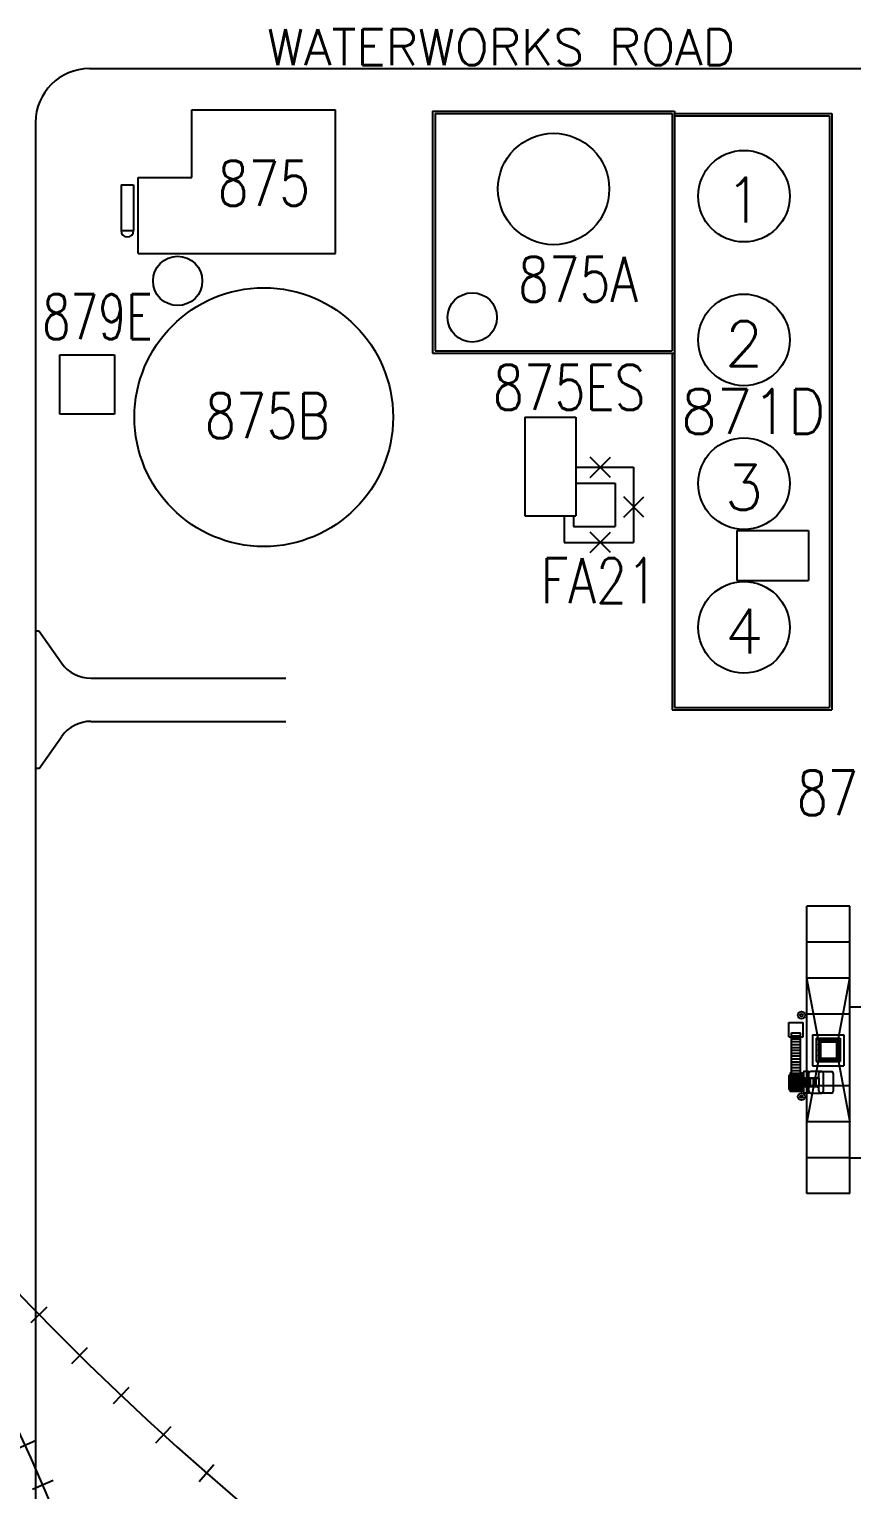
# Model space of a CAD drawing. Extents: x -16413 to 78405, y -232 to 83089.
# Drawn here: x 15566 to 18314, y 52197 to 57075 of the extents above; entities that cross this region are included whole.
import ezdxf
from ezdxf.enums import TextEntityAlignment as Align

# ---------------------------------------------------------------- set-up
doc = ezdxf.new("R2010")
doc.units = 0
doc.header["$LTSCALE"] = 350
doc.header["$MEASUREMENT"] = 0
doc.linetypes.add('PHANTOM', pattern=[2.5, 1.25, -0.25, 0.25, -0.25, 0.25, -0.25])
doc.linetypes.add('PHANTOM2', pattern=[1.25, 0.625, -0.125, 0.125, -0.125, 0.125, -0.125])
doc.layers.get('0').update_dxf_attribs({"color": 3, "linetype": 'CONTINUOUS'})
doc.layers.add('BACKGROUND', color=7, linetype='CONTINUOUS')
doc.styles.add('SIMPLEX', font='SIMPLEX')

# ---------------------------------------------------------------- blocks, each defined once
blk = doc.blocks.new('RR', base_point=(-429.5, 670.32))
blk.add_line((-429.5, 674.07), (-429.5, 666.57))

msp = doc.modelspace()

# ---------------------------------------------------------------- linework, layer by layer
at = {"layer": 'BACKGROUND'}
for p, q in [((15767.5, 56943.6), (19086.1, 56943.6)), ((16110.1, 56805.6), (16590.1, 56805.6)), ((16110.1, 56579.6), (16110.1, 56805.6)), ((16590.1, 56325.6), (16590.1, 56805.6)), ((16914.1, 56801.6), (17722.1, 56801.6)), ((16914.1, 56801.6), (16914.1, 55993.6)), ((16922.1, 56793.6), (17714.1, 56793.6)), ((16922.1, 56793.6), (16922.1, 56001.6)), ((17714.1, 56793.6), (17714.1, 56001.6)), ((17722.1, 56801.6), (17722.1, 54809.6)), ((17722.1, 56793.6), (18248.1, 56793.6)), ((17722.1, 56785.6), (18240.1, 56785.6)), ((18240.1, 56785.6), (18240.1, 54809.6)), ((18248.1, 56793.6), (18248.1, 54801.6)), ((15587.5, 56763.6), (15587.5, 49995.6)), ((15873.1, 56555.6), (15915.1, 56555.6)), ((15873.1, 56555.6), (15873.1, 56402.6)), ((15915.1, 56555.6), (15915.1, 56402.6)), ((15930.1, 56579.6), (16110.1, 56579.6)), ((15930.1, 56325.6), (15930.1, 56579.6)), ((15873.1, 56402.6), (15915.1, 56402.6)), ((15930.1, 56325.6), (16590.1, 56325.6)), ((16922.1, 56001.6), (17714.1, 56001.6)), ((16914.1, 55993.6), (17722.1, 55993.6)), ((17714.1, 55993.6), (17714.1, 54801.6)), ((17222.1, 55779.6), (17392.1, 55779.6)), ((17222.1, 55779.6), (17222.1, 55449.6)), ((17392.1, 55779.6), (17392.1, 55449.6)), ((17395.1, 55612.8), (17585, 55612.8)), ((17440.1, 55578.4), (17508, 55646.3)), ((17508, 55578.4), (17440.1, 55646.3)), ((17585, 55612.8), (17585, 55360.8)), ((17392.1, 55558.6), (17524.1, 55558.6)), ((17524.1, 55558.6), (17524.1, 55414.6)), ((17552.3, 55445.5), (17620.1, 55513.3)), ((17620.1, 55445.5), (17552.3, 55513.3)), ((17222.1, 55449.6), (17392.1, 55449.6)), ((17353.1, 55449.8), (17353.1, 55360.8)), ((17384.1, 55449.6), (17384.1, 55414.6)), ((17384.1, 55414.6), (17524.1, 55414.6)), ((17440.1, 55327.8), (17508, 55395.7)), ((17508, 55327.8), (17440.1, 55395.7)), ((17930.1, 55401.6), (17930.1, 55233.6)), ((17930.1, 55401.6), (18170.1, 55401.6)), ((18170.1, 55401.6), (18170.1, 55233.6)), ((17353.1, 55360.8), (17585, 55360.8)), ((17930.1, 55233.6), (18170.1, 55233.6)), ((15600.1, 55064.9), (15588.1, 55064.9)), ((15600.1, 55064.9), (15674.4, 54958.8)), ((15772.7, 54907.6), (16423.6, 54907.6)), ((17714.1, 54801.6), (18248.1, 54801.6)), ((17722.1, 54809.6), (18240.1, 54809.6)), ((15772.7, 54763.6), (16423.6, 54763.6)), ((15600.1, 54606.4), (15674.4, 54712.5)), ((15600.1, 54606.4), (15587.5, 54606.4)), ((18164.3, 53186.3), (18164.3, 54146.3)), ((18308.3, 54146.3), (18164.3, 54146.3)), ((18308.3, 53186.3), (18308.3, 54146.3)), ((18308.3, 54026.3), (18164.3, 54026.3)), ((18308.3, 53906.3), (18164.3, 53906.3)), ((18203.3, 53699.3), (18164.3, 53906.3)), ((18269.3, 53699.3), (18308.3, 53906.3)), ((18308.3, 53306.3), (18308.3, 53810.3)), ((18308.3, 53810.3), (18392.3, 53810.3)), ((18104.3, 53758.3), (18152.3, 53758.3)), ((18104.3, 53710.3), (18104.3, 53758.3)), ((18104.3, 53758.3), (18152.3, 53758.3)), ((18104.3, 53710.3), (18104.3, 53758.3)), ((18152.3, 53710.3), (18152.3, 53758.3)), ((18152.3, 53710.3), (18152.3, 53758.3)), ((18308.3, 53786.3), (18164.3, 53786.3)), ((18104.3, 53710.3), (18113.3, 53710.3)), ((18104.3, 53710.3), (18152.3, 53710.3)), ((18113.3, 53723.1), (18143.3, 53723.1)), ((18113.3, 53588.3), (18113.3, 53723.1)), ((18113.3, 53713.4), (18143.3, 53713.4)), ((18143.3, 53588.3), (18143.3, 53723.1)), ((18143.3, 53710.3), (18152.3, 53710.3)), ((18143.3, 53710.3), (18152.3, 53710.3)), ((18183.3, 53717.3), (18183.3, 53613.3)), ((18183.3, 53717.3), (18287.3, 53717.3)), ((18195.3, 53705.3), (18195.3, 53627.3)), ((18195.3, 53705.3), (18275.3, 53705.3)), ((18275.3, 53705.3), (18275.3, 53627.3)), ((18287.3, 53717.3), (18287.3, 53613.3)), ((18113.3, 53703.8), (18143.3, 53703.8)), ((18113.3, 53694.2), (18143.3, 53694.2)), ((18113.3, 53684.6), (18143.3, 53684.6)), ((18113.3, 53674.9), (18143.3, 53674.9)), ((18113.3, 53665.3), (18143.3, 53665.3)), ((18207, 53685.3), (18201.4, 53685.3)), ((18201.4, 53685.3), (18201.4, 53683.3)), ((18207, 53683.3), (18201.4, 53683.3)), ((18207, 53667.3), (18201.4, 53667.3)), ((18201.4, 53667.3), (18201.4, 53665.3)), ((18207, 53665.3), (18201.4, 53665.3)), ((18201.6, 53685.3), (18201.6, 53683.3)), ((18201.6, 53667.3), (18201.6, 53665.3)), ((18203.3, 53699.3), (18203.3, 53633.3)), ((18203.3, 53699.3), (18269.3, 53699.3)), ((18203.3, 53699.3), (18208.1, 53694.6)), ((18206.9, 53685.3), (18206.9, 53683.3)), ((18206.9, 53667.3), (18206.9, 53665.3)), ((18207.1, 53695.6), (18207.1, 53637.1)), ((18207.1, 53695.6), (18265.6, 53695.6)), ((18207.3, 53695.3), (18207.3, 53637.3)), ((18207.3, 53695.3), (18265.3, 53695.3)), ((18208.1, 53694.6), (18209.3, 53693.3)), ((18209.1, 53693.6), (18209.1, 53639.1)), ((18209.1, 53693.6), (18263.6, 53693.6)), ((18209.3, 53693.3), (18209.3, 53667.1)), ((18209.3, 53693.3), (18263.3, 53693.3)), ((18209.3, 53667.1), (18209.3, 53665.6)), ((18209.3, 53665.6), (18209.3, 53639.3)), ((18216.3, 53695.6), (18216.3, 53701.2)), ((18218.3, 53701.2), (18216.3, 53701.2)), ((18218.3, 53701.1), (18216.3, 53701.1)), ((18218.3, 53695.8), (18216.3, 53695.8)), ((18218.3, 53695.6), (18218.3, 53701.2)), ((18234.3, 53695.6), (18234.3, 53701.2)), ((18236.3, 53701.2), (18234.3, 53701.2)), ((18236.3, 53701.1), (18234.3, 53701.1)), ((18236.3, 53695.8), (18234.3, 53695.8)), ((18236.3, 53695.6), (18236.3, 53701.2)), ((18252.3, 53695.6), (18252.3, 53701.2)), ((18254.3, 53701.2), (18252.3, 53701.2)), ((18254.3, 53701.1), (18252.3, 53701.1)), ((18254.3, 53695.8), (18252.3, 53695.8)), ((18254.3, 53695.6), (18254.3, 53701.2)), ((18264.6, 53694.6), (18263.3, 53693.3)), ((18263.3, 53693.3), (18263.3, 53681)), ((18263.3, 53681), (18263.3, 53639.3)), ((18263.6, 53693.6), (18263.6, 53639.1)), ((18269.3, 53699.3), (18264.6, 53694.6)), ((18265.3, 53695.3), (18265.3, 53637.3)), ((18265.6, 53695.6), (18265.6, 53637.1)), ((18265.6, 53685.3), (18271.2, 53685.3)), ((18265.6, 53683.3), (18271.2, 53683.3)), ((18265.6, 53667.3), (18271.2, 53667.3)), ((18265.6, 53665.3), (18271.2, 53665.3)), ((18265.8, 53685.3), (18265.8, 53683.3)), ((18265.8, 53667.3), (18265.8, 53665.3)), ((18269.3, 53699.3), (18269.3, 53633.3)), ((18271.1, 53685.3), (18271.1, 53683.3)), ((18271.1, 53667.3), (18271.1, 53665.3)), ((18271.2, 53685.3), (18271.2, 53683.3)), ((18271.2, 53667.3), (18271.2, 53665.3)), ((18113.3, 53655.7), (18143.3, 53655.7)), ((18113.3, 53646.1), (18143.3, 53646.1)), ((18113.3, 53636.4), (18143.3, 53636.4)), ((18113.3, 53626.8), (18143.3, 53626.8)), ((18113.3, 53617.2), (18143.3, 53617.2)), ((18113.3, 53607.6), (18143.3, 53607.6)), ((18203.3, 53633.3), (18164.3, 53426.3)), ((18183.2, 53635.4), (18183.2, 53635.4)), ((18183.3, 53613.3), (18287.3, 53613.3)), ((18184, 53626), (18184, 53626)), ((18195.3, 53627.3), (18275.3, 53627.3)), ((18207, 53649.3), (18201.4, 53649.3)), ((18201.4, 53647.3), (18201.4, 53649.3)), ((18207, 53647.3), (18201.4, 53647.3)), ((18201.6, 53647.3), (18201.6, 53649.3)), ((18203.3, 53633.3), (18207.8, 53637.8)), ((18203.3, 53633.3), (18269.3, 53633.3)), ((18206.9, 53647.3), (18206.9, 53649.3)), ((18207.1, 53637.1), (18265.6, 53637.1)), ((18207.3, 53637.3), (18265.3, 53637.3)), ((18207.8, 53637.8), (18209.3, 53639.3)), ((18209.1, 53639.1), (18263.6, 53639.1)), ((18209.3, 53639.3), (18224.2, 53639.3)), ((18216.3, 53637), (18216.3, 53631.4)), ((18218.3, 53636.9), (18216.3, 53636.9)), ((18218.3, 53631.6), (18216.3, 53631.6)), ((18218.3, 53631.4), (18216.3, 53631.4)), ((18218.3, 53637), (18218.3, 53631.4)), ((18224.2, 53639.3), (18263.3, 53639.3)), ((18234.3, 53637), (18234.3, 53631.4)), ((18236.3, 53636.9), (18234.3, 53636.9)), ((18236.3, 53631.6), (18234.3, 53631.6)), ((18236.3, 53631.4), (18234.3, 53631.4)), ((18236.3, 53637), (18236.3, 53631.4)), ((18252.3, 53637), (18252.3, 53631.4)), ((18254.3, 53636.9), (18252.3, 53636.9)), ((18254.3, 53631.6), (18252.3, 53631.6)), ((18254.3, 53631.4), (18252.3, 53631.4)), ((18254.3, 53637), (18254.3, 53631.4)), ((18269.3, 53633.3), (18263.3, 53639.3)), ((18265.6, 53649.3), (18271.2, 53649.3)), ((18265.6, 53647.3), (18271.2, 53647.3)), ((18265.8, 53647.3), (18265.8, 53649.3)), ((18269.3, 53633.3), (18308.3, 53426.3)), ((18271.1, 53647.3), (18271.1, 53649.3)), ((18271.2, 53647.3), (18271.2, 53649.3)), ((18104.3, 53582.3), (18152.3, 53582.3)), ((18104.3, 53582.3), (18104.3, 53534.3)), ((18109.3, 53589.3), (18110.3, 53589.3)), ((18109.3, 53527.3), (18109.3, 53589.3)), ((18110.3, 53588.3), (18146.3, 53588.3)), ((18110.3, 53528.3), (18110.3, 53588.3)), ((18111.4, 53587.6), (18110.3, 53587.6)), ((18111.4, 53582.6), (18110.3, 53582.6)), ((18111.4, 53577.6), (18110.3, 53577.6)), ((18111.4, 53572.6), (18110.3, 53572.6)), ((18111.4, 53567.6), (18110.3, 53567.6)), ((18111.4, 53562.6), (18110.3, 53562.6)), ((18110.4, 53584.1), (18110.4, 53586.1)), ((18110.4, 53579.1), (18110.4, 53581.1)), ((18110.4, 53574.1), (18110.4, 53576.1)), ((18110.4, 53569.1), (18110.4, 53571.1)), ((18110.4, 53564.1), (18110.4, 53566.1)), ((18110.4, 53559.1), (18110.4, 53561.1)), ((18113.9, 53585.1), (18111.9, 53585.1)), ((18113.9, 53580.1), (18111.9, 53580.1)), ((18113.9, 53575.1), (18111.9, 53575.1)), ((18113.9, 53570.1), (18111.9, 53570.1)), ((18113.9, 53565.1), (18111.9, 53565.1)), ((18113.9, 53560.1), (18111.9, 53560.1)), ((18112.9, 53586.6), (18112.9, 53588.3)), ((18112.9, 53581.6), (18112.9, 53583.6)), ((18112.9, 53576.6), (18112.9, 53578.6)), ((18112.9, 53571.6), (18112.9, 53573.6)), ((18112.9, 53566.6), (18112.9, 53568.6)), ((18112.9, 53561.6), (18112.9, 53563.6)), ((18113.3, 53597.9), (18143.3, 53597.9)), ((18116.4, 53587.6), (18114.4, 53587.6)), ((18116.4, 53582.6), (18114.4, 53582.6)), ((18116.4, 53577.6), (18114.4, 53577.6)), ((18116.4, 53572.6), (18114.4, 53572.6)), ((18116.4, 53567.6), (18114.4, 53567.6)), ((18116.4, 53562.6), (18114.4, 53562.6)), ((18115.4, 53584.1), (18115.4, 53586.1)), ((18115.4, 53579.1), (18115.4, 53581.1)), ((18115.4, 53574.1), (18115.4, 53576.1)), ((18115.4, 53569.1), (18115.4, 53571.1)), ((18115.4, 53564.1), (18115.4, 53566.1)), ((18115.4, 53559.1), (18115.4, 53561.1)), ((18118.9, 53585.1), (18116.9, 53585.1)), ((18118.9, 53580.1), (18116.9, 53580.1)), ((18118.9, 53575.1), (18116.9, 53575.1)), ((18118.9, 53570.1), (18116.9, 53570.1)), ((18118.9, 53565.1), (18116.9, 53565.1)), ((18118.9, 53560.1), (18116.9, 53560.1)), ((18117.9, 53586.6), (18117.9, 53588.3)), ((18117.9, 53581.6), (18117.9, 53583.6)), ((18117.9, 53576.6), (18117.9, 53578.6)), ((18117.9, 53571.6), (18117.9, 53573.6)), ((18117.9, 53566.6), (18117.9, 53568.6)), ((18117.9, 53561.6), (18117.9, 53563.6)), ((18138.3, 53568.3), (18118.3, 53568.3)), ((18118.3, 53548.3), (18118.3, 53568.3)), ((18121.4, 53587.6), (18119.4, 53587.6)), ((18121.4, 53582.6), (18119.4, 53582.6)), ((18121.4, 53577.6), (18119.4, 53577.6)), ((18121.4, 53572.6), (18119.4, 53572.6)), ((18121.4, 53567.6), (18119.4, 53567.6)), ((18121.4, 53562.6), (18119.4, 53562.6)), ((18119.9, 53567.1), (18119.5, 53566.3)), ((18119.5, 53566.3), (18119.9, 53565.6)), ((18120.8, 53567.1), (18119.9, 53567.1)), ((18119.9, 53565.6), (18120.8, 53565.6)), ((18120.4, 53584.1), (18120.4, 53586.1)), ((18120.4, 53579.1), (18120.4, 53581.1)), ((18120.4, 53574.1), (18120.4, 53576.1)), ((18120.4, 53569.1), (18120.4, 53571.1)), ((18120.4, 53564.1), (18120.4, 53566.1)), ((18120.4, 53559.1), (18120.4, 53561.1)), ((18121.2, 53566.3), (18120.8, 53567.1)), ((18120.8, 53565.6), (18121.2, 53566.3)), ((18123.9, 53585.1), (18121.9, 53585.1)), ((18123.9, 53580.1), (18121.9, 53580.1)), ((18123.9, 53575.1), (18121.9, 53575.1)), ((18123.9, 53570.1), (18121.9, 53570.1)), ((18123.9, 53565.1), (18121.9, 53565.1)), ((18123.9, 53560.1), (18121.9, 53560.1)), ((18122.9, 53586.6), (18122.9, 53588.3)), ((18122.9, 53581.6), (18122.9, 53583.6)), ((18122.9, 53576.6), (18122.9, 53578.6)), ((18122.9, 53571.6), (18122.9, 53573.6)), ((18122.9, 53566.6), (18122.9, 53568.6)), ((18122.9, 53561.6), (18122.9, 53563.6)), ((18123.3, 53562.3), (18123.3, 53554.3)), ((18123.8, 53562.3), (18123.8, 53554.3)), ((18132.3, 53563.3), (18124.3, 53563.3)), ((18132.3, 53562.8), (18124.3, 53562.8)), ((18126.4, 53587.6), (18124.4, 53587.6)), ((18126.4, 53582.6), (18124.4, 53582.6)), ((18126.4, 53577.6), (18124.4, 53577.6)), ((18126.4, 53572.6), (18124.4, 53572.6)), ((18126.4, 53567.6), (18124.4, 53567.6)), ((18126.4, 53562.6), (18124.4, 53562.6)), ((18125.4, 53584.1), (18125.4, 53586.1)), ((18125.4, 53579.1), (18125.4, 53581.1)), ((18125.4, 53574.1), (18125.4, 53576.1)), ((18125.4, 53569.1), (18125.4, 53571.1)), ((18125.4, 53564.1), (18125.4, 53566.1)), ((18125.4, 53559.1), (18125.4, 53561.1)), ((18128.9, 53585.1), (18126.9, 53585.1)), ((18128.9, 53580.1), (18126.9, 53580.1)), ((18128.9, 53575.1), (18126.9, 53575.1)), ((18128.9, 53570.1), (18126.9, 53570.1)), ((18128.9, 53565.1), (18126.9, 53565.1)), ((18128.9, 53560.1), (18126.9, 53560.1)), ((18127.9, 53586.6), (18127.9, 53588.3)), ((18127.9, 53581.6), (18127.9, 53583.6)), ((18127.9, 53576.6), (18127.9, 53578.6)), ((18127.9, 53571.6), (18127.9, 53573.6)), ((18127.9, 53566.6), (18127.9, 53568.6)), ((18127.9, 53561.6), (18127.9, 53563.6)), ((18131.4, 53587.6), (18129.4, 53587.6)), ((18131.4, 53582.6), (18129.4, 53582.6)), ((18131.4, 53577.6), (18129.4, 53577.6)), ((18131.4, 53572.6), (18129.4, 53572.6)), ((18131.4, 53567.6), (18129.4, 53567.6)), ((18131.4, 53562.6), (18129.4, 53562.6)), ((18130.4, 53584.1), (18130.4, 53586.1)), ((18130.4, 53579.1), (18130.4, 53581.1)), ((18130.4, 53574.1), (18130.4, 53576.1)), ((18130.4, 53569.1), (18130.4, 53571.1)), ((18130.4, 53564.1), (18130.4, 53566.1)), ((18130.4, 53559.1), (18130.4, 53561.1)), ((18133.9, 53585.1), (18131.9, 53585.1)), ((18133.9, 53580.1), (18131.9, 53580.1)), ((18133.9, 53575.1), (18131.9, 53575.1)), ((18133.9, 53570.1), (18131.9, 53570.1)), ((18133.9, 53565.1), (18131.9, 53565.1)), ((18133.9, 53560.1), (18131.9, 53560.1)), ((18132.8, 53554.3), (18132.8, 53562.3)), ((18132.9, 53586.6), (18132.9, 53588.3)), ((18132.9, 53581.6), (18132.9, 53583.6)), ((18132.9, 53576.6), (18132.9, 53578.6)), ((18132.9, 53571.6), (18132.9, 53573.6)), ((18132.9, 53566.6), (18132.9, 53568.6)), ((18132.9, 53561.6), (18132.9, 53563.6)), ((18133.3, 53554.3), (18133.3, 53562.3)), ((18136.4, 53587.6), (18134.4, 53587.6)), ((18136.4, 53582.6), (18134.4, 53582.6)), ((18136.4, 53577.6), (18134.4, 53577.6)), ((18136.4, 53572.6), (18134.4, 53572.6)), ((18136.4, 53567.6), (18134.4, 53567.6)), ((18136.4, 53562.6), (18134.4, 53562.6)), ((18135.4, 53584.1), (18135.4, 53586.1)), ((18135.4, 53579.1), (18135.4, 53581.1)), ((18135.4, 53574.1), (18135.4, 53576.1)), ((18135.4, 53569.1), (18135.4, 53571.1)), ((18135.4, 53564.1), (18135.4, 53566.1)), ((18135.4, 53559.1), (18135.4, 53561.1)), ((18135.9, 53567.1), (18135.5, 53566.3)), ((18135.5, 53566.3), (18135.9, 53565.6)), ((18136.8, 53567.1), (18135.9, 53567.1)), ((18135.9, 53565.6), (18136.8, 53565.6)), ((18137.2, 53566.3), (18136.8, 53567.1)), ((18136.8, 53565.6), (18137.2, 53566.3)), ((18138.9, 53585.1), (18136.9, 53585.1)), ((18138.9, 53580.1), (18136.9, 53580.1)), ((18138.9, 53575.1), (18136.9, 53575.1)), ((18138.9, 53570.1), (18136.9, 53570.1)), ((18138.9, 53565.1), (18136.9, 53565.1)), ((18138.9, 53560.1), (18136.9, 53560.1)), ((18137.9, 53586.6), (18137.9, 53588.3)), ((18137.9, 53581.6), (18137.9, 53583.6)), ((18137.9, 53576.6), (18137.9, 53578.6)), ((18137.9, 53571.6), (18137.9, 53573.6)), ((18137.9, 53566.6), (18137.9, 53568.6)), ((18137.9, 53561.6), (18137.9, 53563.6)), ((18138.3, 53548.3), (18138.3, 53568.3)), ((18141.4, 53587.6), (18139.4, 53587.6)), ((18141.4, 53582.6), (18139.4, 53582.6)), ((18141.4, 53577.6), (18139.4, 53577.6)), ((18141.4, 53572.6), (18139.4, 53572.6)), ((18141.4, 53567.6), (18139.4, 53567.6)), ((18141.4, 53562.6), (18139.4, 53562.6)), ((18140.4, 53584.1), (18140.4, 53586.1)), ((18140.4, 53579.1), (18140.4, 53581.1)), ((18140.4, 53574.1), (18140.4, 53576.1)), ((18140.4, 53569.1), (18140.4, 53571.1)), ((18140.4, 53564.1), (18140.4, 53566.1)), ((18140.4, 53559.1), (18140.4, 53561.1)), ((18143.9, 53585.1), (18141.9, 53585.1)), ((18143.9, 53580.1), (18141.9, 53580.1)), ((18143.9, 53575.1), (18141.9, 53575.1)), ((18143.9, 53570.1), (18141.9, 53570.1)), ((18143.9, 53565.1), (18141.9, 53565.1)), ((18143.9, 53560.1), (18141.9, 53560.1)), ((18142.9, 53586.6), (18142.9, 53588.3)), ((18142.9, 53581.6), (18142.9, 53583.6)), ((18142.9, 53576.6), (18142.9, 53578.6)), ((18142.9, 53571.6), (18142.9, 53573.6)), ((18142.9, 53566.6), (18142.9, 53568.6)), ((18142.9, 53561.6), (18142.9, 53563.6)), ((18146.3, 53587.6), (18144.4, 53587.6)), ((18146.3, 53582.6), (18144.4, 53582.6)), ((18146.3, 53577.6), (18144.4, 53577.6)), ((18146.3, 53572.6), (18144.4, 53572.6)), ((18146.3, 53567.6), (18144.4, 53567.6)), ((18146.3, 53562.6), (18144.4, 53562.6)), ((18145.4, 53584.1), (18145.4, 53586.1)), ((18145.4, 53579.1), (18145.4, 53581.1)), ((18145.4, 53574.1), (18145.4, 53576.1)), ((18145.4, 53569.1), (18145.4, 53571.1)), ((18145.4, 53564.1), (18145.4, 53566.1)), ((18145.4, 53559.1), (18145.4, 53561.1)), ((18146.3, 53589.3), (18147.3, 53589.3)), ((18146.3, 53588.3), (18146.3, 53528.3)), ((18146.3, 53571.8), (18204.3, 53571.8)), ((18147.1, 53572.8), (18200.3, 53572.8)), ((18147.3, 53589.3), (18147.3, 53572.6)), ((18152.3, 53582.3), (18152.3, 53534.3)), ((18156, 53571.8), (18156, 53544.8)), ((18165.6, 53571.8), (18165.6, 53544.8)), ((18175.2, 53571.8), (18175.2, 53544.8)), ((18184.8, 53571.8), (18184.8, 53544.8)), ((18194.5, 53571.8), (18194.5, 53544.8)), ((18204.1, 53571.8), (18204.1, 53544.8)), ((18204.3, 53571.8), (18204.3, 53588.3)), ((18210.3, 53594.3), (18246.3, 53594.3)), ((18252.3, 53588.3), (18252.3, 53528.3)), ((18104.3, 53534.3), (18152.3, 53534.3)), ((18147.3, 53527.3), (18109.3, 53527.3)), ((18111.4, 53557.6), (18110.3, 53557.6)), ((18111.4, 53552.6), (18110.3, 53552.6)), ((18111.4, 53547.6), (18110.3, 53547.6)), ((18111.4, 53542.6), (18110.3, 53542.6)), ((18111.4, 53537.6), (18110.3, 53537.6)), ((18111.4, 53532.6), (18110.3, 53532.6)), ((18146.3, 53528.3), (18110.3, 53528.3)), ((18110.4, 53554.1), (18110.4, 53556.1)), ((18110.4, 53549.1), (18110.4, 53551.1)), ((18110.4, 53544.1), (18110.4, 53546.1)), ((18110.4, 53539.1), (18110.4, 53541.1)), ((18110.4, 53534.1), (18110.4, 53536.1)), ((18110.4, 53529.1), (18110.4, 53531.1)), ((18113.9, 53555.1), (18111.9, 53555.1)), ((18113.9, 53550.1), (18111.9, 53550.1)), ((18113.9, 53545.1), (18111.9, 53545.1)), ((18113.9, 53540.1), (18111.9, 53540.1)), ((18113.9, 53535.1), (18111.9, 53535.1)), ((18113.9, 53530.1), (18111.9, 53530.1)), ((18112.9, 53556.6), (18112.9, 53558.6)), ((18112.9, 53551.6), (18112.9, 53553.6)), ((18112.9, 53546.6), (18112.9, 53548.6)), ((18112.9, 53541.6), (18112.9, 53543.6)), ((18112.9, 53536.6), (18112.9, 53538.6)), ((18112.9, 53531.6), (18112.9, 53533.6)), ((18112.9, 53528.3), (18112.9, 53528.6)), ((18116.4, 53557.6), (18114.4, 53557.6)), ((18116.4, 53552.6), (18114.4, 53552.6)), ((18116.4, 53547.6), (18114.4, 53547.6)), ((18116.4, 53542.6), (18114.4, 53542.6)), ((18116.4, 53537.6), (18114.4, 53537.6)), ((18116.4, 53532.6), (18114.4, 53532.6)), ((18115.4, 53554.1), (18115.4, 53556.1)), ((18115.4, 53549.1), (18115.4, 53551.1)), ((18115.4, 53544.1), (18115.4, 53546.1)), ((18115.4, 53539.1), (18115.4, 53541.1)), ((18115.4, 53534.1), (18115.4, 53536.1)), ((18115.4, 53529.1), (18115.4, 53531.1)), ((18118.9, 53555.1), (18116.9, 53555.1)), ((18118.9, 53550.1), (18116.9, 53550.1)), ((18118.9, 53545.1), (18116.9, 53545.1)), ((18118.9, 53540.1), (18116.9, 53540.1)), ((18118.9, 53535.1), (18116.9, 53535.1)), ((18118.9, 53530.1), (18116.9, 53530.1)), ((18117.9, 53556.6), (18117.9, 53558.6)), ((18117.9, 53551.6), (18117.9, 53553.6)), ((18117.9, 53546.6), (18117.9, 53548.6)), ((18117.9, 53541.6), (18117.9, 53543.6)), ((18117.9, 53536.6), (18117.9, 53538.6)), ((18117.9, 53531.6), (18117.9, 53533.6)), ((18117.9, 53528.3), (18117.9, 53528.6)), ((18138.3, 53548.3), (18118.3, 53548.3)), ((18121.4, 53557.6), (18119.4, 53557.6)), ((18121.4, 53552.6), (18119.4, 53552.6)), ((18121.4, 53547.6), (18119.4, 53547.6)), ((18121.4, 53542.6), (18119.4, 53542.6)), ((18121.4, 53537.6), (18119.4, 53537.6)), ((18121.4, 53532.6), (18119.4, 53532.6)), ((18119.9, 53551.1), (18119.5, 53550.3)), ((18119.5, 53550.3), (18119.9, 53549.6)), ((18120.8, 53551.1), (18119.9, 53551.1)), ((18119.9, 53549.6), (18120.8, 53549.6)), ((18120.4, 53554.1), (18120.4, 53556.1)), ((18120.4, 53549.1), (18120.4, 53551.1)), ((18120.4, 53544.1), (18120.4, 53546.1)), ((18120.4, 53539.1), (18120.4, 53541.1)), ((18120.4, 53534.1), (18120.4, 53536.1)), ((18120.4, 53529.1), (18120.4, 53531.1)), ((18121.2, 53550.3), (18120.8, 53551.1)), ((18120.8, 53549.6), (18121.2, 53550.3)), ((18123.9, 53555.1), (18121.9, 53555.1)), ((18123.9, 53550.1), (18121.9, 53550.1)), ((18123.9, 53545.1), (18121.9, 53545.1)), ((18123.9, 53540.1), (18121.9, 53540.1)), ((18123.9, 53535.1), (18121.9, 53535.1)), ((18123.9, 53530.1), (18121.9, 53530.1)), ((18122.9, 53556.6), (18122.9, 53558.6)), ((18122.9, 53551.6), (18122.9, 53553.6)), ((18122.9, 53546.6), (18122.9, 53548.6)), ((18122.9, 53541.6), (18122.9, 53543.6)), ((18122.9, 53536.6), (18122.9, 53538.6)), ((18122.9, 53531.6), (18122.9, 53533.6)), ((18122.9, 53528.3), (18122.9, 53528.6)), ((18124.3, 53553.8), (18132.3, 53553.8)), ((18124.3, 53553.3), (18132.3, 53553.3)), ((18126.4, 53557.6), (18124.4, 53557.6)), ((18126.4, 53552.6), (18124.4, 53552.6)), ((18126.4, 53547.6), (18124.4, 53547.6)), ((18126.4, 53542.6), (18124.4, 53542.6)), ((18126.4, 53537.6), (18124.4, 53537.6)), ((18126.4, 53532.6), (18124.4, 53532.6)), ((18125.4, 53554.1), (18125.4, 53556.1)), ((18125.4, 53549.1), (18125.4, 53551.1)), ((18125.4, 53544.1), (18125.4, 53546.1)), ((18125.4, 53539.1), (18125.4, 53541.1)), ((18125.4, 53534.1), (18125.4, 53536.1)), ((18125.4, 53529.1), (18125.4, 53531.1)), ((18128.9, 53555.1), (18126.9, 53555.1)), ((18128.9, 53550.1), (18126.9, 53550.1)), ((18128.9, 53545.1), (18126.9, 53545.1)), ((18128.9, 53540.1), (18126.9, 53540.1)), ((18128.9, 53535.1), (18126.9, 53535.1)), ((18128.9, 53530.1), (18126.9, 53530.1)), ((18127.9, 53556.6), (18127.9, 53558.6)), ((18127.9, 53551.6), (18127.9, 53553.6)), ((18127.9, 53546.6), (18127.9, 53548.6)), ((18127.9, 53541.6), (18127.9, 53543.6)), ((18127.9, 53536.6), (18127.9, 53538.6)), ((18127.9, 53531.6), (18127.9, 53533.6)), ((18127.9, 53528.3), (18127.9, 53528.6)), ((18131.4, 53557.6), (18129.4, 53557.6)), ((18131.4, 53552.6), (18129.4, 53552.6)), ((18131.4, 53547.6), (18129.4, 53547.6)), ((18131.4, 53542.6), (18129.4, 53542.6)), ((18131.4, 53537.6), (18129.4, 53537.6)), ((18131.4, 53532.6), (18129.4, 53532.6)), ((18130.4, 53554.1), (18130.4, 53556.1)), ((18130.4, 53549.1), (18130.4, 53551.1)), ((18130.4, 53544.1), (18130.4, 53546.1)), ((18130.4, 53539.1), (18130.4, 53541.1)), ((18130.4, 53534.1), (18130.4, 53536.1)), ((18130.4, 53529.1), (18130.4, 53531.1)), ((18133.9, 53555.1), (18131.9, 53555.1)), ((18133.9, 53550.1), (18131.9, 53550.1)), ((18133.9, 53545.1), (18131.9, 53545.1)), ((18133.9, 53540.1), (18131.9, 53540.1)), ((18133.9, 53535.1), (18131.9, 53535.1)), ((18133.9, 53530.1), (18131.9, 53530.1)), ((18132.9, 53556.6), (18132.9, 53558.6)), ((18132.9, 53551.6), (18132.9, 53553.6)), ((18132.9, 53546.6), (18132.9, 53548.6)), ((18132.9, 53541.6), (18132.9, 53543.6)), ((18132.9, 53536.6), (18132.9, 53538.6)), ((18132.9, 53531.6), (18132.9, 53533.6)), ((18132.9, 53528.3), (18132.9, 53528.6)), ((18136.4, 53557.6), (18134.4, 53557.6)), ((18136.4, 53552.6), (18134.4, 53552.6)), ((18136.4, 53547.6), (18134.4, 53547.6)), ((18136.4, 53542.6), (18134.4, 53542.6)), ((18136.4, 53537.6), (18134.4, 53537.6)), ((18136.4, 53532.6), (18134.4, 53532.6)), ((18135.4, 53554.1), (18135.4, 53556.1)), ((18135.4, 53549.1), (18135.4, 53551.1)), ((18135.4, 53544.1), (18135.4, 53546.1)), ((18135.4, 53539.1), (18135.4, 53541.1)), ((18135.4, 53534.1), (18135.4, 53536.1)), ((18135.4, 53529.1), (18135.4, 53531.1)), ((18135.9, 53551.1), (18135.5, 53550.3)), ((18135.5, 53550.3), (18135.9, 53549.6)), ((18136.8, 53551.1), (18135.9, 53551.1)), ((18135.9, 53549.6), (18136.8, 53549.6)), ((18137.2, 53550.3), (18136.8, 53551.1)), ((18136.8, 53549.6), (18137.2, 53550.3)), ((18138.9, 53555.1), (18136.9, 53555.1)), ((18138.9, 53550.1), (18136.9, 53550.1)), ((18138.9, 53545.1), (18136.9, 53545.1)), ((18138.9, 53540.1), (18136.9, 53540.1)), ((18138.9, 53535.1), (18136.9, 53535.1)), ((18138.9, 53530.1), (18136.9, 53530.1)), ((18137.9, 53556.6), (18137.9, 53558.6)), ((18137.9, 53551.6), (18137.9, 53553.6)), ((18137.9, 53546.6), (18137.9, 53548.6)), ((18137.9, 53541.6), (18137.9, 53543.6)), ((18137.9, 53536.6), (18137.9, 53538.6)), ((18137.9, 53531.6), (18137.9, 53533.6)), ((18137.9, 53528.3), (18137.9, 53528.6)), ((18141.4, 53557.6), (18139.4, 53557.6)), ((18141.4, 53552.6), (18139.4, 53552.6)), ((18141.4, 53547.6), (18139.4, 53547.6)), ((18141.4, 53542.6), (18139.4, 53542.6)), ((18141.4, 53537.6), (18139.4, 53537.6)), ((18141.4, 53532.6), (18139.4, 53532.6)), ((18140.4, 53554.1), (18140.4, 53556.1)), ((18140.4, 53549.1), (18140.4, 53551.1)), ((18140.4, 53544.1), (18140.4, 53546.1)), ((18140.4, 53539.1), (18140.4, 53541.1)), ((18140.4, 53534.1), (18140.4, 53536.1)), ((18140.4, 53529.1), (18140.4, 53531.1)), ((18143.9, 53555.1), (18141.9, 53555.1)), ((18143.9, 53550.1), (18141.9, 53550.1)), ((18143.9, 53545.1), (18141.9, 53545.1)), ((18143.9, 53540.1), (18141.9, 53540.1)), ((18143.9, 53535.1), (18141.9, 53535.1)), ((18143.9, 53530.1), (18141.9, 53530.1)), ((18142.9, 53556.6), (18142.9, 53558.6)), ((18142.9, 53551.6), (18142.9, 53553.6)), ((18142.9, 53546.6), (18142.9, 53548.6)), ((18142.9, 53541.6), (18142.9, 53543.6)), ((18142.9, 53536.6), (18142.9, 53538.6)), ((18142.9, 53531.6), (18142.9, 53533.6)), ((18142.9, 53528.3), (18142.9, 53528.6)), ((18146.3, 53557.6), (18144.4, 53557.6)), ((18146.3, 53552.6), (18144.4, 53552.6)), ((18146.3, 53547.6), (18144.4, 53547.6)), ((18146.3, 53542.6), (18144.4, 53542.6)), ((18146.3, 53537.6), (18144.4, 53537.6)), ((18146.3, 53532.6), (18144.4, 53532.6)), ((18145.4, 53554.1), (18145.4, 53556.1)), ((18145.4, 53549.1), (18145.4, 53551.1)), ((18145.4, 53544.1), (18145.4, 53546.1)), ((18145.4, 53539.1), (18145.4, 53541.1)), ((18145.4, 53534.1), (18145.4, 53536.1)), ((18145.4, 53529.1), (18145.4, 53531.1)), ((18146.3, 53544.8), (18204.3, 53544.8)), ((18147.1, 53543.8), (18200.3, 53543.8)), ((18147.3, 53544.1), (18147.3, 53527.3)), ((18308.3, 53546.3), (18164.3, 53546.3)), ((18204.3, 53528.3), (18204.3, 53544.8)), ((18246.3, 53522.3), (18210.3, 53522.3)), ((18308.3, 53426.3), (18164.3, 53426.3)), ((18308.3, 53306.3), (18164.3, 53306.3)), ((18308.3, 53306.3), (19172.3, 53306.3)), ((18308.3, 53186.3), (18164.3, 53186.3))]:
    msp.add_line(p, q, dxfattribs=at)
at = {"layer": 'BACKGROUND', "linetype": 'Continuous'}
for p, q in [((15669.1, 55789.4), (15669.1, 55987.4)), ((15669.1, 55987.4), (15851.1, 55987.4)), ((15851.1, 55987.4), (15851.1, 55789.4)), ((15851.1, 55789.4), (15669.1, 55789.4)), ((18152.3, 53571.8), (18154.3, 53571.8)), ((18152.3, 53544.8), (18154.3, 53544.8))]:
    msp.add_line(p, q, dxfattribs=at)
at = {"layer": 'BACKGROUND', "linetype": 'PHANTOM2'}
for p, q in [((18154.3, 53523.3), (18154.3, 53593.3)), ((18169.3, 53594.3), (18155.3, 53594.3)), ((18170.3, 53523.3), (18170.3, 53593.3)), ((18171.3, 53528.3), (18171.3, 53588.3)), ((18219.3, 53528.3), (18219.3, 53588.3)), ((18169.3, 53522.3), (18155.3, 53522.3)), ((18177.3, 53522.3), (18213.3, 53522.3))]:
    msp.add_line(p, q, dxfattribs=at)
at = {"layer": 'BACKGROUND', "linetype": 'PHANTOM'}
msp.add_line((18213.3, 53594.3), (18177.3, 53594.3), dxfattribs=at)
at = {"layer": 'BACKGROUND'}
for centre, radius in [((17318.1, 56541.6), 186), ((17954.1, 56517.6), 153), ((16062.3, 56234.5), 82.3), ((16350.1, 55779.6), 432), ((17046.5, 56112.7), 82.3), ((17954.1, 56037.6), 153), ((17954.1, 55557.6), 153), ((17954.1, 55077.6), 153), ((18146.3, 53782.3), 12), ((18146.3, 53782.3), 4.31), ((18120.3, 53566.3), 1.25), ((18120.3, 53566.3), 0.75), ((18136.3, 53566.3), 1.25), ((18136.3, 53566.3), 0.75), ((18120.3, 53550.3), 1.25), ((18120.3, 53550.3), 0.75), ((18146.3, 53510.3), 12), ((18136.3, 53550.3), 1.25), ((18136.3, 53550.3), 0.75), ((18146.3, 53510.3), 4.31)]:
    msp.add_circle(centre, radius, dxfattribs=at)
for centre, radius, start, end in [((15767.5, 56763.6), 180, 90, 180), ((15894.1, 56402.6), 21, 180, 0), ((15772.7, 55027.6), 120, 215.0034, 270), ((15772.7, 54643.6), 120, 90, 144.997), ((22859.9, 59900.7), 10168, 215.7517, 264.58325), ((18109.3, 53589.3), 0.25, 90, 270), ((18109.3, 53589.3), 0.25, 270, 90), ((18120.3, 53566.3), 0.25, 0, 180), ((18120.3, 53566.3), 0.25, 180, 0), ((18124.3, 53562.3), 1, 90, 180), ((18124.3, 53562.3), 0.5, 90, 180), ((18132.3, 53562.3), 1, 0, 90), ((18132.3, 53562.3), 0.5, 0, 90), ((18136.3, 53566.3), 0.25, 0, 180), ((18136.3, 53566.3), 0.25, 180, 0), ((18147.3, 53589.3), 0.25, 90, 270), ((18147.3, 53572.8), 0.25, 90, 270), ((18147.3, 53589.3), 0.25, 270, 90), ((18147.3, 53572.8), 0.25, 270, 90), ((18199.3, 53572.8), 0.25, 90, 270), ((18199.3, 53572.8), 0.25, 270, 90), ((18210.3, 53588.3), 6, 90, 180), ((18246.3, 53588.3), 6, 0, 90), ((18109.3, 53527.3), 0.25, 90, 270), ((18109.3, 53527.3), 0.25, 270, 90), ((18120.3, 53550.3), 0.25, 0, 180), ((18120.3, 53550.3), 0.25, 0, 180), ((18120.3, 53550.3), 0.25, 180, 0), ((18120.3, 53550.3), 0.25, 180, 0), ((18124.3, 53554.3), 1, 180, 270), ((18124.3, 53554.3), 0.5, 180, 270), ((18132.3, 53554.3), 1, 270, 0), ((18132.3, 53554.3), 0.5, 270, 0), ((18136.3, 53550.3), 0.25, 0, 180), ((18136.3, 53550.3), 0.25, 0, 180), ((18136.3, 53550.3), 0.25, 180, 0), ((18136.3, 53550.3), 0.25, 180, 0), ((18147.3, 53543.8), 0.25, 90, 270), ((18147.3, 53527.3), 0.25, 90, 270), ((18147.3, 53543.8), 0.25, 270, 90), ((18147.3, 53527.3), 0.25, 270, 90), ((18199.3, 53543.8), 0.25, 90, 270), ((18199.3, 53543.8), 0.25, 270, 90), ((18210.3, 53528.3), 6, 180, 270), ((18246.3, 53528.3), 6, 270, 0), ((10331.5, 49962.3), 5740.1, 11.31823, 31.75037)]:
    msp.add_arc(centre, radius, start, end, dxfattribs=at)
at = {"layer": 'BACKGROUND', "linetype": 'Continuous'}
for centre, radius, start, end in [((18155.3, 53593.3), 1, 90, 180), ((18169.3, 53593.3), 1, 0, 90), ((18177.3, 53588.3), 6, 90, 180), ((18213.3, 53588.3), 6, 0, 90), ((18155.3, 53523.3), 1, 180, 270), ((18169.3, 53523.3), 1, 270, 0), ((18177.3, 53528.3), 6, 180, 270), ((18213.3, 53528.3), 6, 270, 0)]:
    msp.add_arc(centre, radius, start, end, dxfattribs=at)

# ---------------------------------------------------------------- block references
at = {"layer": 'BACKGROUND', "zscale": 10}
for p, xscale, yscale, rotation in [((15599.2, 52782.4), 9.999999999999071, 10.00000000000037, 134.4328621806423), ((15735.3, 52646.1), 9.999999999998446, 10.00000000000102, 135.5180076833469), ((15874, 52512.5), 9.999999999997694, 9.999999999998872, 136.6031531860704), ((16015.1, 52381.5), 9.999999999998234, 10.0000000000008, 137.6882986887781), ((15553.3, 52345.8), 9.999999999998593, 10.00000000000025, 294.5343800424985), ((16158.8, 52253.3), 10.00000000000095, 10.00000000000112, 138.7734441914687), ((15611.7, 52213.5), 10.00000000000032, 10.00000000000174, 293.0911812164666)]:
    msp.add_blockref('RR', p, dxfattribs=dict(at, xscale=xscale, yscale=yscale, rotation=rotation))

# ---------------------------------------------------------------- texts
at = {"layer": 'BACKGROUND', "style": 'SIMPLEX'}
msp.add_text('WATERWORKS ROAD', height=120, dxfattribs=at).set_placement((17142.9, 57015.2), align=Align.MIDDLE)
for s, width, p in [('875', 0.8, (16350.5, 56485.7)), ('875A', 0.8, (17400.1, 56165)), ('879E', 0.725, (15794.6, 56040)), ('875B', 0.8, (16361.9, 55709.2)), ('871J', 0.8, (18326.4, 54449.9))]:
    msp.add_text(s, height=150, dxfattribs=dict(at, width=width)).set_placement(p, align=Align.CENTER)
for s, p in [('1', (17954.4, 56429.8)), ('2', (17954.4, 55949.9)), ('3', (17954.4, 55469.9)), ('4', (17954.4, 54989.9))]:
    msp.add_text(s, height=150, dxfattribs=at).set_placement(p, align=Align.CENTER)
at = {"layer": 'BACKGROUND', "style": 'SIMPLEX', "width": 0.8}
for s, p in [('875ES', (17624.9, 55803.8)), ('FA21', (17665.8, 55158.7))]:
    msp.add_text(s, height=150, dxfattribs=at).set_placement(p, align=Align.RIGHT)
at = {"layer": 'BACKGROUND', "style": 'SIMPLEX', "width": 0.965084}
msp.add_text('871D', height=150, dxfattribs=at).set_placement((17744.1, 55723.6), (18226.6, 55723.6), align=Align.FIT)

doc.saveas('drawing.dxf')
